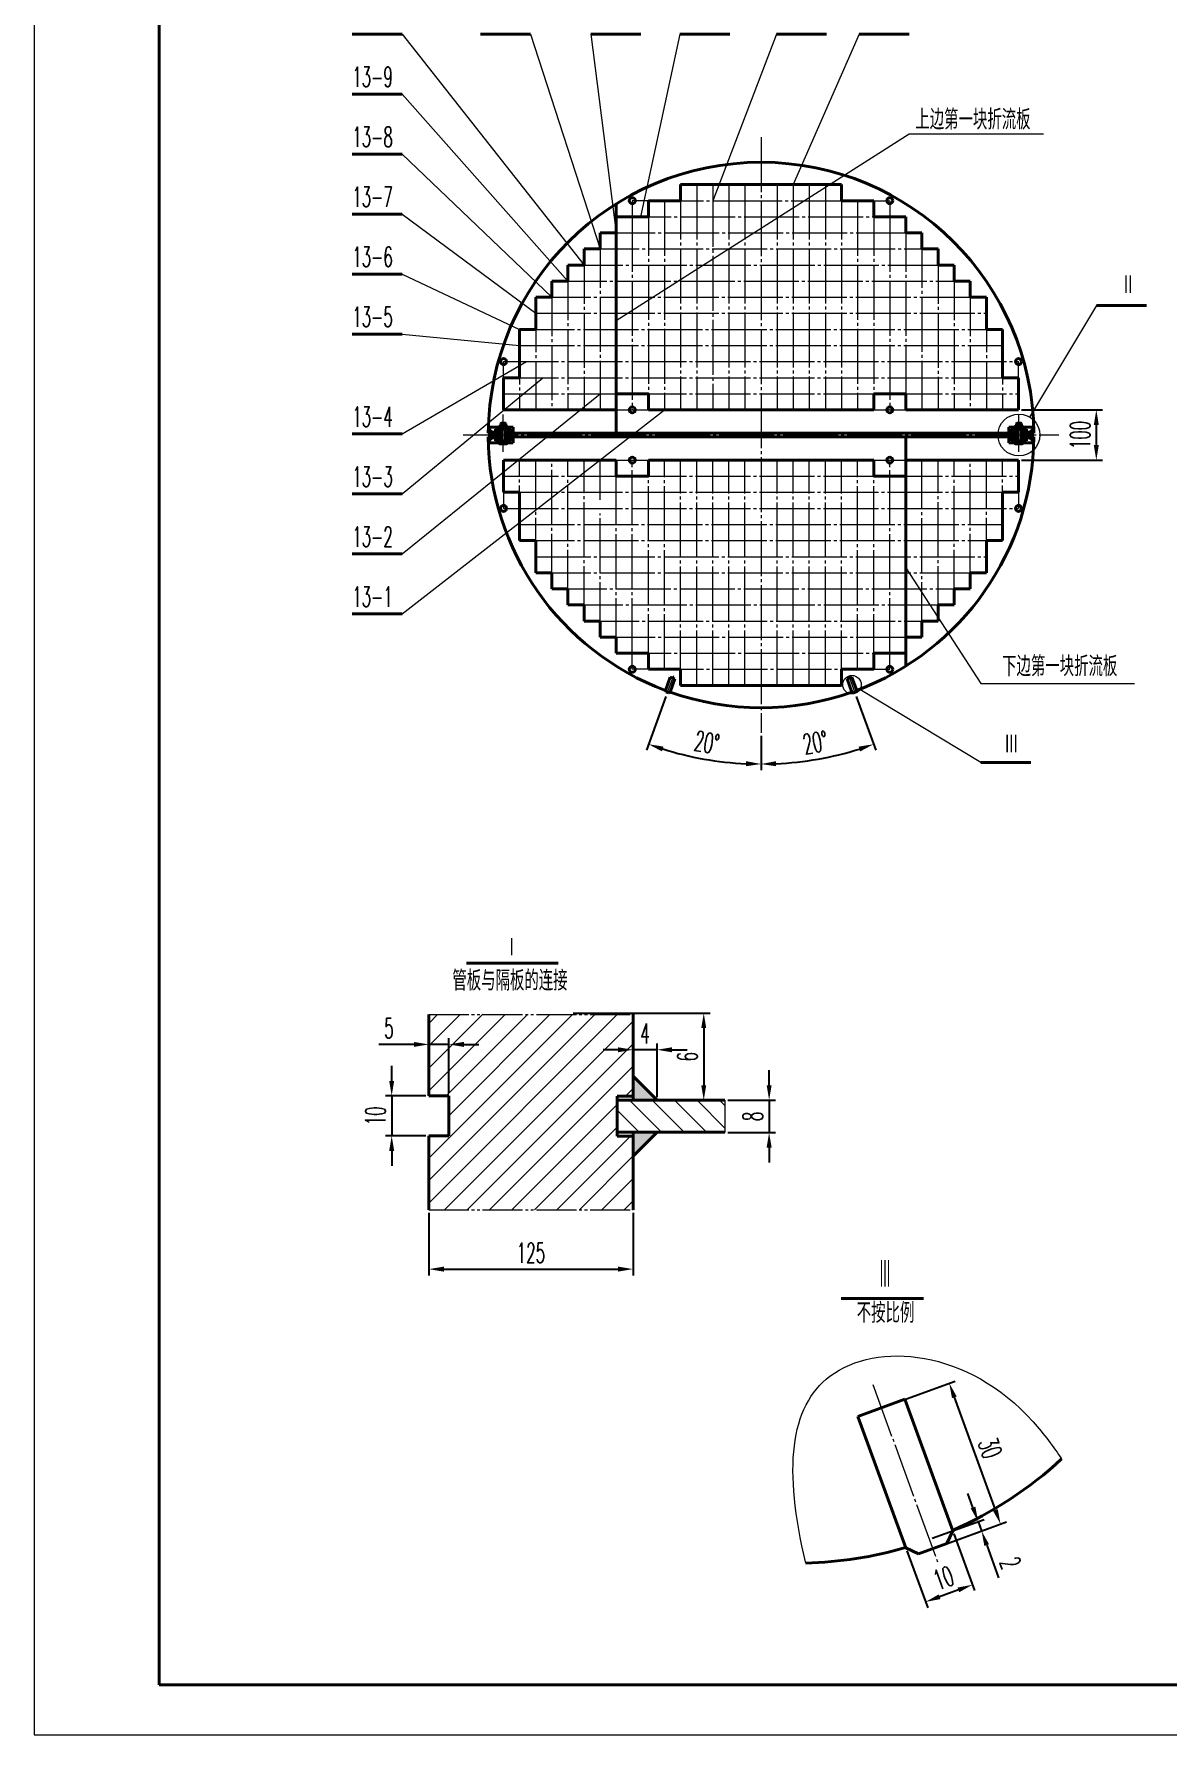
# Model space of a CAD drawing. Header units: millimetres. Extents: x 653 to 3278, y 1219 to 2187.
# Drawn here: x 1545.2 to 1772, y 1592.8 to 1933 of the extents above; entities that cross this region are included whole.
import ezdxf

# ---------------------------------------------------------------- set-up
doc = ezdxf.new("R2010")
doc.units = ezdxf.units.MM
doc.linetypes.add('JIS_08_11', pattern=[12.8, 11, -0.6, 0.6, -0.6])
doc.linetypes.add('JIS_09_08', pattern=[10.75, 8, -0.55, 0.55, -0.55, 0.55, -0.55])
for name, color, linetype, lineweight in [('图层1', 1, 'Continuous', 40), ('图层2', 4, 'JIS_08_11', 20), ('图层3', 2, 'Continuous', 20), ('图层5', 6, 'JIS_09_08', 20)]:
    doc.layers.add(name, color=color, linetype=linetype, lineweight=lineweight)
doc.styles.get("Standard").update_dxf_attribs({"font": 'romans.shx', "width": 0.55, "height": 4, "bigfont": 'gbcbig.shx'})
doc.styles.add('文字', font='romans.shx', dxfattribs={"height": 4, "bigfont": 'gbcbig.shx'})
doc.styles.add('样式 1', font='romans.shx', dxfattribs={"height": 4, "bigfont": 'gbcbig.shx'})
doc.styles.add('样式 2', font='romans.shx', dxfattribs={"width": 0.55, "height": 4, "bigfont": 'gbcbig.shx'})
doc.dimstyles.new('副本 ISO-25', dxfattribs={"dimtxt": 4, "dimasz": 3, "dimexe": 1.25, "dimexo": 0.625, "dimgap": 1.25, "dimtad": 1, "dimdec": 1, "dimtxsty": 'Standard', "dimcen": 2.5, "dimazin": 2, "dimtfac": 1, "dimtdec": 1, "dimtmove": 0, "dimatfit": 3, "dimfxl": 1, "dimarcsym": 0})

# ---------------------------------------------------------------- blocks, each defined once
blk = doc.blocks.new('*D377')
at = {"layer": 'Defpoints', "color": 0}
for p in [(1728.95, 1633.61), (1719.58, 1630.19), (1723.51, 1619.4)]:
    blk.add_point(p, dxfattribs=at)
at = {"layer": '图层3', "color": 0, "lineweight": -2}
for p, q in [((1729.17, 1633.03), (1733.32, 1621.65)), ((1719.79, 1629.61), (1723.94, 1618.23)), ((1730.07, 1621.8), (1726.33, 1620.43))]:
    blk.add_line(p, q, dxfattribs=at)
at = {"layer": '图层3', "color": 0}
for points in [[(1726.16, 1620.9), (1726.5, 1619.96), (1723.51, 1619.4)], [(1729.9, 1622.27), (1730.24, 1621.33), (1732.89, 1622.82)]]:
    blk.add_solid(points, dxfattribs=at)
at = {"layer": '图层3', "color": 0, "insert": (1727.09, 1624.17), "char_height": 4, "attachment_point": 5, "rotation": 20.0375}
blk.add_mtext('10', dxfattribs=at)
blk = doc.blocks.new('*D365')
at = {"layer": 'Defpoints', "color": 0}
for p in [(1734.72, 1633.58), (1724.26, 1631.9), (1724.94, 1630.02)]:
    blk.add_point(p, dxfattribs=at)
at = {"layer": '图层3', "color": 0, "lineweight": -2}
for p, q in [((1733, 1638.28), (1731.98, 1641.1)), ((1724.84, 1632.12), (1735.21, 1635.89)), ((1725.53, 1630.24), (1735.89, 1634.01)), ((1734.03, 1635.46), (1734.72, 1633.58)), ((1735.74, 1630.76), (1738.12, 1624.22))]:
    blk.add_line(p, q, dxfattribs=at)
at = {"layer": '图层3', "color": 0}
for points in [[(1733.47, 1638.45), (1732.54, 1638.11), (1734.03, 1635.46)], [(1736.21, 1630.93), (1735.27, 1630.59), (1734.72, 1633.58)]]:
    blk.add_solid(points, dxfattribs=at)
at = {"layer": '图层3', "color": 0, "insert": (1740.5, 1627.19), "char_height": 4, "attachment_point": 5, "rotation": 290}
blk.add_mtext('2', dxfattribs=at)
blk = doc.blocks.new('*D378')
at = {"layer": 'Defpoints', "color": 0}
for p in [(1728.25, 1663.15), (1714.68, 1658.21), (1724.94, 1630.02)]:
    blk.add_point(p, dxfattribs=at)
at = {"layer": '图层3', "color": 0, "lineweight": -2}
for p, q in [((1715.27, 1658.43), (1729.42, 1663.58)), ((1737.48, 1637.78), (1729.27, 1660.33)), ((1725.53, 1630.24), (1739.68, 1635.39))]:
    blk.add_line(p, q, dxfattribs=at)
at = {"layer": '图层3', "color": 0}
for points in [[(1729.74, 1660.5), (1728.8, 1660.16), (1728.25, 1663.15)], [(1737.95, 1637.95), (1737.01, 1637.61), (1738.51, 1634.96)]]:
    blk.add_solid(points, dxfattribs=at)
at = {"layer": '图层3', "color": 0, "insert": (1736.43, 1650.17), "char_height": 4, "attachment_point": 5, "rotation": 290}
blk.add_mtext('30', dxfattribs=at)
blk = doc.blocks.new('*D379')
at = {"layer": 'Defpoints', "color": 0}
for p in [(1742.11, 1857.83), (1742.11, 1847.77), (1757.66, 1847.77)]:
    blk.add_point(p, dxfattribs=at)
at = {"layer": '图层3', "color": 0, "lineweight": -2}
for p, q in [((1742.73, 1857.83), (1758.91, 1857.83)), ((1757.66, 1854.83), (1757.66, 1850.77)), ((1742.73, 1847.77), (1758.91, 1847.77))]:
    blk.add_line(p, q, dxfattribs=at)
at = {"layer": '图层3', "color": 0}
for points in [[(1757.16, 1854.83), (1758.16, 1854.83), (1757.66, 1857.83)], [(1757.16, 1850.77), (1758.16, 1850.77), (1757.66, 1847.77)]]:
    blk.add_solid(points, dxfattribs=at)
at = {"layer": '图层3', "color": 0, "insert": (1754.41, 1852.8), "char_height": 4, "attachment_point": 5, "rotation": 90}
blk.add_mtext('100', dxfattribs=at)
blk = doc.blocks.new('*D380')
at = {"layer": 'Defpoints', "color": 0}
for p in [(1690.61, 1912.35), (1708.14, 1804.64), (1709.44, 1801.06), (1690.61, 1793.25), (1698.26, 1787.42)]:
    blk.add_point(p, dxfattribs=at)
at = {"layer": '图层3', "color": 0, "lineweight": -2}
for p, q in [((1709.66, 1800.48), (1713.55, 1789.77)), ((1690.61, 1792.62), (1690.61, 1785.73))]:
    blk.add_line(p, q, dxfattribs=at)
blk.add_arc((1690.61, 1852.8), 65.82, 272.6116, 287.3884, dxfattribs=at)
at = {"layer": '图层3', "color": 0}
for points in [[(1710.12, 1790.46), (1710.44, 1789.51), (1713.13, 1790.95)], [(1693.62, 1786.55), (1693.6, 1787.55), (1690.61, 1786.98)]]:
    blk.add_solid(points, dxfattribs=at)
at = {"layer": '图层3', "color": 0, "insert": (1701.46, 1791.29), "char_height": 4, "attachment_point": 5, "rotation": 10}
blk.add_mtext('20°', dxfattribs=at)
blk = doc.blocks.new('*D381')
at = {"layer": 'Defpoints', "color": 0}
for p in [(1690.61, 1912.35), (1673.09, 1804.64), (1671.78, 1801.06), (1690.61, 1793.25), (1675.44, 1788.76)]:
    blk.add_point(p, dxfattribs=at)
at = {"layer": '图层3', "color": 0, "lineweight": -2}
for p, q in [((1671.57, 1800.48), (1667.68, 1789.78)), ((1690.61, 1792.62), (1690.61, 1785.74))]:
    blk.add_line(p, q, dxfattribs=at)
blk.add_arc((1690.61, 1852.8), 65.81, 252.612, 267.388, dxfattribs=at)
at = {"layer": '图层3', "color": 0}
for points in [[(1670.79, 1789.52), (1671.11, 1790.47), (1668.1, 1790.95)], [(1687.63, 1787.55), (1687.6, 1786.55), (1690.61, 1786.99)]]:
    blk.add_solid(points, dxfattribs=at)
at = {"layer": '图层3', "color": 0, "insert": (1679.77, 1791.29), "char_height": 4, "attachment_point": 5, "rotation": 350}
blk.add_mtext('20°', dxfattribs=at)
blk = doc.blocks.new('*D382')
at = {"layer": 'Defpoints', "color": 0}
for p in [(1624.18, 1697.85), (1665.02, 1697.85), (1665.02, 1685.96)]:
    blk.add_point(p, dxfattribs=at)
at = {"layer": '图层3', "color": 0, "lineweight": -2}
for p, q in [((1624.18, 1697.22), (1624.18, 1684.71)), ((1665.02, 1697.22), (1665.02, 1684.71)), ((1627.18, 1685.96), (1662.02, 1685.96))]:
    blk.add_line(p, q, dxfattribs=at)
at = {"layer": '图层3', "color": 0}
for points in [[(1627.18, 1686.46), (1627.18, 1685.46), (1624.18, 1685.96)], [(1662.02, 1686.46), (1662.02, 1685.46), (1665.02, 1685.96)]]:
    blk.add_solid(points, dxfattribs=at)
at = {"layer": '图层3', "color": 0, "insert": (1644.6, 1689.21), "char_height": 4, "attachment_point": 5}
blk.add_mtext('125', dxfattribs=at)
blk = doc.blocks.new('*D383')
at = {"layer": 'Defpoints', "color": 0}
for p in [(1628.18, 1730.9), (1624.18, 1720.61), (1628.18, 1720.61)]:
    blk.add_point(p, dxfattribs=at)
at = {"layer": '图层3', "color": 0, "lineweight": -2}
for p, q in [((1624.18, 1721.23), (1624.18, 1732.15)), ((1628.18, 1721.23), (1628.18, 1732.15)), ((1621.18, 1730.9), (1614.21, 1730.9)), ((1628.18, 1730.9), (1624.18, 1730.9)), ((1631.18, 1730.9), (1634.18, 1730.9))]:
    blk.add_line(p, q, dxfattribs=at)
at = {"layer": '图层3', "color": 0}
for points in [[(1621.18, 1731.4), (1621.18, 1730.4), (1624.18, 1730.9)], [(1631.18, 1731.4), (1631.18, 1730.4), (1628.18, 1730.9)]]:
    blk.add_solid(points, dxfattribs=at)
at = {"layer": '图层3', "color": 0, "insert": (1616.2, 1734.15), "char_height": 4, "attachment_point": 5}
blk.add_mtext('5', dxfattribs=at)
blk = doc.blocks.new('*D384')
at = {"layer": 'Defpoints', "color": 0}
for p in [(1624.18, 1720.61), (1616.75, 1712.61), (1624.18, 1712.61)]:
    blk.add_point(p, dxfattribs=at)
at = {"layer": '图层3', "color": 0, "lineweight": -2}
for p, q in [((1616.75, 1723.61), (1616.75, 1726.61)), ((1623.55, 1720.61), (1615.5, 1720.61)), ((1616.75, 1720.61), (1616.75, 1712.61)), ((1623.55, 1712.61), (1615.5, 1712.61)), ((1616.75, 1709.61), (1616.75, 1706.61))]:
    blk.add_line(p, q, dxfattribs=at)
at = {"layer": '图层3', "color": 0}
for points in [[(1616.25, 1723.61), (1617.25, 1723.61), (1616.75, 1720.61)], [(1616.25, 1709.61), (1617.25, 1709.61), (1616.75, 1712.61)]]:
    blk.add_solid(points, dxfattribs=at)
at = {"layer": '图层3', "color": 0, "insert": (1613.5, 1716.61), "char_height": 4, "attachment_point": 5, "rotation": 90}
blk.add_mtext('10', dxfattribs=at)
blk = doc.blocks.new('*D385')
at = {"layer": 'Defpoints', "color": 0}
for p in [(1683.37, 1719.75), (1683.37, 1713.27), (1692.23, 1713.27)]:
    blk.add_point(p, dxfattribs=at)
at = {"layer": '图层3', "color": 0, "lineweight": -2}
for p, q in [((1692.23, 1722.75), (1692.23, 1725.75)), ((1684, 1719.75), (1693.48, 1719.75)), ((1692.23, 1719.75), (1692.23, 1713.27)), ((1684, 1713.27), (1693.48, 1713.27)), ((1692.23, 1710.27), (1692.23, 1707.27))]:
    blk.add_line(p, q, dxfattribs=at)
at = {"layer": '图层3', "color": 0}
for points in [[(1691.73, 1722.75), (1692.73, 1722.75), (1692.23, 1719.75)], [(1691.73, 1710.27), (1692.73, 1710.27), (1692.23, 1713.27)]]:
    blk.add_solid(points, dxfattribs=at)
at = {"layer": '图层3', "color": 0, "insert": (1688.98, 1716.51), "char_height": 4, "attachment_point": 5, "rotation": 90}
blk.add_mtext('8', dxfattribs=at)
blk = doc.blocks.new('*D386')
at = {"layer": 'Defpoints', "color": 0}
for p in [(1665.02, 1729.83), (1665.02, 1720.55), (1669.82, 1719.75)]:
    blk.add_point(p, dxfattribs=at)
at = {"layer": '图层3', "color": 0, "lineweight": -2}
for p, q in [((1662.02, 1729.83), (1659.02, 1729.83)), ((1665.02, 1721.18), (1665.02, 1731.08)), ((1669.82, 1729.83), (1665.02, 1729.83)), ((1669.82, 1720.38), (1669.82, 1731.08)), ((1672.82, 1729.83), (1675.82, 1729.83))]:
    blk.add_line(p, q, dxfattribs=at)
at = {"layer": '图层3', "color": 0}
for points in [[(1662.02, 1730.33), (1662.02, 1729.33), (1665.02, 1729.83)], [(1672.82, 1730.33), (1672.82, 1729.33), (1669.82, 1729.83)]]:
    blk.add_solid(points, dxfattribs=at)
at = {"layer": '图层3', "color": 0, "insert": (1667.42, 1733.08), "char_height": 4, "attachment_point": 5}
blk.add_mtext('4', dxfattribs=at)
blk = doc.blocks.new('*D387')
at = {"layer": 'Defpoints', "color": 0}
for p in [(1652.42, 1737.16), (1669.82, 1719.75), (1679.16, 1719.75)]:
    blk.add_point(p, dxfattribs=at)
at = {"layer": '图层3', "color": 0, "lineweight": -2}
for p, q in [((1653.04, 1737.16), (1680.41, 1737.16)), ((1679.16, 1734.16), (1679.16, 1722.75)), ((1670.45, 1719.75), (1680.41, 1719.75))]:
    blk.add_line(p, q, dxfattribs=at)
at = {"layer": '图层3', "color": 0}
for points in [[(1678.66, 1734.16), (1679.66, 1734.16), (1679.16, 1737.16)], [(1678.66, 1722.75), (1679.66, 1722.75), (1679.16, 1719.75)]]:
    blk.add_solid(points, dxfattribs=at)
at = {"layer": '图层3', "color": 0, "insert": (1675.91, 1728.45), "char_height": 4, "attachment_point": 5, "rotation": 90}
blk.add_mtext('6', dxfattribs=at)

msp = doc.modelspace()

# ---------------------------------------------------------------- hatches: boundary and pattern name
at = {"layer": '图层3'}
h = msp.add_hatch(dxfattribs=at)
h.set_pattern_fill('ANSI31', color=256, style=0)
h.set_pattern_definition([(45, (2833.2, 443.121), (-2.245064, 2.245064), [])])
h.paths.add_polyline_path([(1661.821, 1720.552), (1665.021, 1720.552), (1665.021, 1736.865), (1624.18, 1736.865), (1624.18, 1720.608), (1628.18, 1720.608), (1628.18, 1712.608), (1624.18, 1712.608), (1624.18, 1697.848), (1665.021, 1697.848), (1665.021, 1712.552), (1661.821, 1712.552)])
h = msp.add_hatch(color=256, dxfattribs=at)
h.paths.add_polyline_path([(1669.821, 1719.752), (1665.021, 1724.552), (1665.021, 1719.752)])
h.paths.add_polyline_path([(1665.021, 1708.552), (1669.821, 1713.352), (1665.021, 1713.352)])
h = msp.add_hatch(dxfattribs=at)
h.set_pattern_fill('ANSI31', color=256, angle=90, style=0)
h.set_pattern_definition([(135, (2833.2, 443.121), (-2.245064, -2.245064), [])])
h.paths.add_polyline_path([(1661.821, 1719.752), (1661.821, 1713.352), (1683.373, 1713.352), (1683.373, 1719.752)])

# ---------------------------------------------------------------- linework, layer by layer
at = {"layer": '图层1'}
for p, q in [((1570.225, 2176.779), (1570.225, 1602.779)), ((1608.862, 1932.998), (1618.862, 1932.998)), ((1634.491, 1932.998), (1644.491, 1932.998)), ((1656.572, 1932.998), (1666.572, 1932.998)), ((1674.38, 1932.998), (1684.38, 1932.998)), ((1693.7, 1932.998), (1703.7, 1932.998)), ((1710.242, 1932.998), (1720.242, 1932.998)), ((1608.862, 1920.998), (1618.862, 1920.998)), ((1608.862, 1908.998), (1618.862, 1908.998)), ((1674.522, 1899.665), (1674.522, 1902.883)), ((1674.522, 1902.883), (1690.614, 1902.883)), ((1706.705, 1902.883), (1690.614, 1902.883)), ((1706.705, 1899.665), (1706.705, 1902.883)), ((1661.649, 1899.024), (1661.649, 1857.827)), ((1668.086, 1896.447), (1668.086, 1899.665)), ((1668.086, 1899.665), (1674.522, 1899.665)), ((1713.142, 1899.665), (1706.705, 1899.665)), ((1713.142, 1896.447), (1713.142, 1899.665)), ((1608.862, 1896.998), (1618.862, 1896.998)), ((1661.649, 1896.447), (1668.086, 1896.447)), ((1661.649, 1893.229), (1661.649, 1896.447)), ((1719.578, 1896.447), (1713.142, 1896.447)), ((1719.578, 1893.229), (1719.578, 1896.447)), ((1658.431, 1890.01), (1658.431, 1893.229)), ((1658.431, 1893.229), (1661.649, 1893.229)), ((1722.797, 1893.229), (1719.578, 1893.229)), ((1722.797, 1890.01), (1722.797, 1893.229)), ((1655.213, 1886.792), (1655.213, 1890.01)), ((1655.213, 1890.01), (1658.431, 1890.01)), ((1726.015, 1890.01), (1722.797, 1890.01)), ((1726.015, 1886.792), (1726.015, 1890.01)), ((1608.862, 1884.998), (1618.862, 1884.998)), ((1651.994, 1883.574), (1651.994, 1886.792)), ((1651.994, 1886.792), (1655.213, 1886.792)), ((1729.233, 1886.792), (1726.015, 1886.792)), ((1729.233, 1883.574), (1729.233, 1886.792)), ((1648.776, 1880.355), (1648.776, 1883.574)), ((1648.776, 1883.574), (1651.994, 1883.574)), ((1732.451, 1883.574), (1729.233, 1883.574)), ((1732.451, 1880.355), (1732.451, 1883.574)), ((1645.558, 1873.919), (1645.558, 1880.355)), ((1645.558, 1880.355), (1648.776, 1880.355)), ((1735.67, 1880.355), (1732.451, 1880.355)), ((1735.67, 1873.919), (1735.67, 1880.355)), ((1757.703, 1878.697), (1767.703, 1878.697)), ((1608.862, 1872.998), (1618.862, 1872.998)), ((1642.339, 1864.264), (1642.339, 1873.919)), ((1642.339, 1873.919), (1645.558, 1873.919)), ((1738.888, 1873.919), (1735.67, 1873.919)), ((1738.888, 1864.264), (1738.888, 1873.919)), ((1639.121, 1857.827), (1639.121, 1864.264)), ((1639.121, 1864.264), (1642.339, 1864.264)), ((1661.649, 1853.199), (1661.649, 1861.046)), ((1661.649, 1861.046), (1668.086, 1861.046)), ((1668.086, 1861.046), (1668.086, 1857.827)), ((1713.142, 1857.827), (1713.142, 1861.046)), ((1713.142, 1861.046), (1719.578, 1861.046)), ((1719.578, 1861.046), (1719.578, 1857.827)), ((1742.106, 1864.264), (1738.888, 1864.264)), ((1742.106, 1857.827), (1742.106, 1864.264)), ((1639.121, 1857.827), (1661.649, 1857.827)), ((1668.086, 1857.827), (1713.142, 1857.827)), ((1719.578, 1857.827), (1742.106, 1857.827)), ((1636.077, 1854.399), (1636.077, 1854.399)), ((1638.237, 1854.399), (1636.087, 1854.399)), ((1638.237, 1853.999), (1638.237, 1854.399)), ((1638.437, 1854.599), (1638.437, 1854.599)), ((1638.437, 1854.599), (1639.66, 1854.599)), ((1638.549, 1855.099), (1638.649, 1855.199)), ((1638.549, 1855.099), (1639.549, 1855.099)), ((1638.549, 1855.099), (1638.549, 1854.599)), ((1638.637, 1853.999), (1638.637, 1854.399)), ((1638.649, 1855.199), (1639.449, 1855.199)), ((1639.549, 1855.099), (1639.449, 1855.199)), ((1639.46, 1853.999), (1639.46, 1854.399)), ((1639.46, 1853.999), (1639.46, 1854.399)), ((1639.549, 1855.099), (1639.549, 1854.599)), ((1639.66, 1854.599), (1639.66, 1854.599)), ((1641.064, 1854.399), (1639.86, 1854.399)), ((1639.86, 1853.999), (1639.86, 1854.399)), ((1641.064, 1854.399), (1641.064, 1853.199)), ((1740.164, 1854.399), (1740.164, 1853.199)), ((1740.164, 1854.399), (1741.367, 1854.399)), ((1741.367, 1853.999), (1741.367, 1854.399)), ((1741.567, 1854.599), (1741.567, 1854.599)), ((1742.79, 1854.599), (1741.567, 1854.599)), ((1741.679, 1855.099), (1741.779, 1855.199)), ((1742.679, 1855.099), (1741.679, 1855.099)), ((1741.679, 1855.099), (1741.679, 1854.599)), ((1741.767, 1853.999), (1741.767, 1854.399)), ((1741.767, 1853.999), (1741.767, 1854.399)), ((1742.579, 1855.199), (1741.779, 1855.199)), ((1742.679, 1855.099), (1742.579, 1855.199)), ((1742.59, 1853.999), (1742.59, 1854.399)), ((1742.679, 1855.099), (1742.679, 1854.599)), ((1742.79, 1854.599), (1742.79, 1854.599)), ((1742.99, 1854.399), (1745.177, 1854.399)), ((1742.99, 1853.999), (1742.99, 1854.399)), ((1745.15, 1854.399), (1745.15, 1854.399)), ((1608.862, 1853.033), (1618.862, 1853.033)), ((1638.399, 1853.199), (1636.065, 1853.199)), ((1638.399, 1852.399), (1636.065, 1852.399)), ((1636.077, 1851.199), (1636.077, 1851.199)), ((1636.179, 1854.199), (1636.079, 1854.199)), ((1636.179, 1851.399), (1636.079, 1851.399)), ((1638.237, 1851.199), (1636.087, 1851.199)), ((1636.369, 1853.831), (1636.28, 1853.785)), ((1636.369, 1851.767), (1636.28, 1851.813)), ((1636.551, 1853.199), (1636.551, 1852.399)), ((1636.551, 1852.399), (1638.399, 1852.399)), ((1638.399, 1853.399), (1637.079, 1853.399)), ((1637.079, 1853.299), (1638.399, 1853.299)), ((1637.079, 1852.299), (1638.399, 1852.299)), ((1638.399, 1852.199), (1637.079, 1852.199)), ((1637.534, 1853.999), (1640.564, 1853.999)), ((1637.534, 1853.999), (1637.534, 1853.399)), ((1637.534, 1851.599), (1637.534, 1852.199)), ((1637.534, 1851.599), (1640.564, 1851.599)), ((1638.237, 1851.599), (1638.237, 1851.199)), ((1638.399, 1853.999), (1638.399, 1852.799)), ((1638.399, 1851.599), (1638.399, 1852.799)), ((1638.437, 1850.999), (1638.437, 1850.999)), ((1638.437, 1850.999), (1639.66, 1850.999)), ((1638.549, 1851.599), (1638.549, 1853.999)), ((1638.637, 1851.599), (1638.637, 1851.199)), ((1639.46, 1851.599), (1639.46, 1851.199)), ((1639.46, 1851.599), (1639.46, 1851.199)), ((1639.549, 1851.599), (1639.549, 1853.999)), ((1639.66, 1850.999), (1639.66, 1850.999)), ((1639.699, 1853.999), (1639.699, 1852.799)), ((1641.064, 1853.399), (1639.699, 1853.399)), ((1639.699, 1853.299), (1641.064, 1853.299)), ((1738.977, 1853.199), (1639.699, 1853.199)), ((1639.699, 1851.599), (1639.699, 1852.799)), ((1639.699, 1852.399), (1642.251, 1852.399)), ((1639.699, 1852.299), (1641.064, 1852.299)), ((1641.064, 1852.199), (1639.699, 1852.199)), ((1639.86, 1851.599), (1639.86, 1851.199)), ((1641.064, 1851.199), (1639.86, 1851.199)), ((1640.564, 1853.999), (1640.564, 1853.399)), ((1640.564, 1851.599), (1640.564, 1852.199)), ((1641.064, 1851.199), (1641.064, 1852.399)), ((1741.529, 1852.399), (1642.251, 1852.399)), ((1719.578, 1852.399), (1719.578, 1806.574)), ((1738.977, 1853.199), (1741.529, 1853.199)), ((1740.164, 1853.399), (1741.529, 1853.399)), ((1741.529, 1853.299), (1740.164, 1853.299)), ((1740.164, 1851.199), (1740.164, 1852.399)), ((1741.529, 1852.299), (1740.164, 1852.299)), ((1740.164, 1852.199), (1741.529, 1852.199)), ((1740.164, 1851.199), (1741.367, 1851.199)), ((1743.694, 1853.999), (1740.664, 1853.999)), ((1740.664, 1853.999), (1740.664, 1853.399)), ((1740.664, 1851.599), (1740.664, 1852.199)), ((1743.694, 1851.599), (1740.664, 1851.599)), ((1741.367, 1851.599), (1741.367, 1851.199)), ((1741.529, 1853.999), (1741.529, 1852.799)), ((1741.529, 1851.599), (1741.529, 1852.799)), ((1741.567, 1850.999), (1741.567, 1850.999)), ((1742.79, 1850.999), (1741.567, 1850.999)), ((1741.679, 1851.599), (1741.679, 1853.999)), ((1741.767, 1851.599), (1741.767, 1851.199)), ((1741.767, 1851.599), (1741.767, 1851.199)), ((1742.59, 1851.599), (1742.59, 1851.199)), ((1742.679, 1851.599), (1742.679, 1853.999)), ((1742.79, 1850.999), (1742.79, 1850.999)), ((1742.829, 1853.999), (1742.829, 1852.799)), ((1742.829, 1853.399), (1744.148, 1853.399)), ((1744.148, 1853.299), (1742.829, 1853.299)), ((1742.829, 1853.199), (1745.162, 1853.199)), ((1742.829, 1851.599), (1742.829, 1852.799)), ((1744.677, 1852.399), (1742.829, 1852.399)), ((1742.829, 1852.399), (1745.162, 1852.399)), ((1744.148, 1852.299), (1742.829, 1852.299)), ((1742.829, 1852.199), (1744.148, 1852.199)), ((1742.99, 1851.599), (1742.99, 1851.199)), ((1742.99, 1851.199), (1745.177, 1851.199)), ((1743.694, 1853.999), (1743.694, 1853.399)), ((1743.694, 1851.599), (1743.694, 1852.199)), ((1744.677, 1853.199), (1744.677, 1852.399)), ((1744.858, 1853.831), (1744.947, 1853.785)), ((1744.858, 1851.767), (1744.947, 1851.813)), ((1745.048, 1854.199), (1745.148, 1854.199)), ((1745.048, 1851.399), (1745.148, 1851.399)), ((1745.15, 1851.199), (1745.15, 1851.199)), ((1639.121, 1847.77), (1639.121, 1841.334)), ((1639.121, 1847.77), (1661.649, 1847.77)), ((1661.649, 1847.77), (1661.649, 1844.552)), ((1668.086, 1844.552), (1668.086, 1847.77)), ((1668.086, 1847.77), (1713.142, 1847.77)), ((1713.142, 1847.77), (1713.142, 1844.552)), ((1719.578, 1844.552), (1719.578, 1847.77)), ((1719.578, 1847.77), (1742.106, 1847.77)), ((1742.106, 1847.77), (1742.106, 1841.334)), ((1661.649, 1844.552), (1668.086, 1844.552)), ((1713.142, 1844.552), (1719.578, 1844.552)), ((1608.862, 1841.033), (1618.862, 1841.033)), ((1639.121, 1841.334), (1642.339, 1841.334)), ((1642.339, 1841.334), (1642.339, 1831.679)), ((1742.106, 1841.334), (1738.888, 1841.334)), ((1738.888, 1841.334), (1738.888, 1831.679)), ((1642.339, 1831.679), (1645.558, 1831.679)), ((1645.558, 1831.679), (1645.558, 1825.242)), ((1738.888, 1831.679), (1735.67, 1831.679)), ((1735.67, 1831.679), (1735.67, 1825.242)), ((1608.862, 1829.033), (1618.862, 1829.033)), ((1645.558, 1825.242), (1648.776, 1825.242)), ((1648.776, 1825.242), (1648.776, 1822.024)), ((1735.67, 1825.242), (1732.451, 1825.242)), ((1732.451, 1825.242), (1732.451, 1822.024)), ((1648.776, 1822.024), (1651.994, 1822.024)), ((1651.994, 1822.024), (1651.994, 1818.806)), ((1732.451, 1822.024), (1729.233, 1822.024)), ((1729.233, 1822.024), (1729.233, 1818.806)), ((1608.862, 1817.033), (1618.862, 1817.033)), ((1651.994, 1818.806), (1655.213, 1818.806)), ((1655.213, 1818.806), (1655.213, 1815.587)), ((1729.233, 1818.806), (1726.015, 1818.806)), ((1726.015, 1818.806), (1726.015, 1815.587)), ((1655.213, 1815.587), (1658.431, 1815.587)), ((1658.431, 1815.587), (1658.431, 1812.369)), ((1726.015, 1815.587), (1722.797, 1815.587)), ((1722.797, 1815.587), (1722.797, 1812.369)), ((1658.431, 1812.369), (1661.649, 1812.369)), ((1661.649, 1812.369), (1661.649, 1809.151)), ((1722.797, 1812.369), (1719.578, 1812.369)), ((1661.649, 1809.151), (1668.086, 1809.151)), ((1668.086, 1809.151), (1668.086, 1805.933)), ((1719.578, 1809.151), (1713.142, 1809.151)), ((1713.142, 1809.151), (1713.142, 1805.933)), ((1668.086, 1805.933), (1674.522, 1805.933)), ((1672.444, 1804.341), (1671.487, 1801.71)), ((1673.384, 1803.999), (1672.426, 1801.368)), ((1673.384, 1803.999), (1672.444, 1804.341)), ((1674.522, 1805.933), (1674.522, 1802.714)), ((1713.142, 1805.933), (1706.705, 1805.933)), ((1706.705, 1805.933), (1706.705, 1802.714)), ((1707.843, 1803.999), (1708.783, 1804.341)), ((1707.843, 1803.999), (1708.801, 1801.368)), ((1708.783, 1804.341), (1709.741, 1801.71)), ((1671.606, 1801.453), (1671.487, 1801.71)), ((1672.17, 1801.248), (1671.606, 1801.453)), ((1672.172, 1801.247), (1672.424, 1801.368)), ((1674.522, 1802.714), (1690.614, 1802.714)), ((1706.705, 1802.714), (1690.614, 1802.714)), ((1709.055, 1801.247), (1708.803, 1801.368)), ((1709.057, 1801.248), (1709.621, 1801.453)), ((1709.621, 1801.453), (1709.741, 1801.71)), ((1734.599, 1787.302), (1744.599, 1787.302)), ((1631.68, 1747.137), (1650.016, 1747.137)), ((1624.18, 1736.865), (1624.18, 1720.608)), ((1665.021, 1736.865), (1665.021, 1719.752)), ((1669.821, 1719.752), (1665.021, 1724.552)), ((1624.18, 1720.608), (1628.18, 1720.608)), ((1628.18, 1720.608), (1628.18, 1712.608)), ((1661.821, 1720.552), (1661.821, 1712.552)), ((1661.821, 1720.552), (1665.021, 1720.552)), ((1661.821, 1719.752), (1683.373, 1719.752)), ((1624.18, 1712.608), (1624.18, 1697.848)), ((1624.18, 1712.608), (1628.18, 1712.608)), ((1661.821, 1713.352), (1683.373, 1713.352)), ((1661.821, 1712.552), (1665.021, 1712.552)), ((1665.021, 1713.352), (1665.021, 1697.848)), ((1669.821, 1713.352), (1665.021, 1708.552)), ((1723.076, 1680.079), (1706.638, 1680.079)), ((1709.98, 1656.504), (1719.377, 1659.924)), ((1719.377, 1659.924), (1728.954, 1633.613)), ((1709.98, 1656.504), (1719.557, 1630.192)), ((1727.759, 1631.049), (1728.954, 1633.613)), ((1722.097, 1628.989), (1719.576, 1630.192)), ((1722.12, 1628.997), (1727.759, 1631.049)), ((1570.225, 1602.779), (2376.225, 1602.779))]:
    msp.add_line(p, q, dxfattribs=at)
for centre in [(1664.867, 1899.665), (1716.36, 1899.665), (1639.121, 1867.482), (1742.106, 1867.482), (1664.867, 1857.827), (1716.36, 1857.827), (1664.867, 1847.77), (1716.36, 1847.77), (1639.121, 1838.115), (1742.106, 1838.115), (1664.867, 1805.933), (1716.36, 1805.933)]:
    msp.add_circle(centre, 0.603, dxfattribs=at)
for centre, radius, start, end in [((1690.614, 1852.799), 54.55, 0.42014, 179.57986), ((1638.437, 1854.399), 0.2, 90, 180), ((1638.437, 1854.399), 0.2, 0, 90), ((1638.837, 1854.399), 0.2, 90, 180), ((1639.26, 1854.399), 0.2, 360, 90), ((1639.66, 1854.399), 0.2, 90, 180), ((1639.66, 1854.399), 0.2, 0, 90), ((1741.567, 1854.399), 0.2, 90, 180), ((1741.567, 1854.399), 0.2, 0, 90), ((1741.967, 1854.399), 0.2, 90, 180), ((1742.39, 1854.399), 0.2, 0, 90), ((1742.79, 1854.399), 0.2, 90, 180), ((1742.79, 1854.399), 0.2, 0, 90), ((1690.614, 1852.799), 54.55, 180.42014, 249.47483), ((1637.079, 1854.199), 1, 180, 270), ((1637.079, 1851.399), 1, 90, 180), ((1637.079, 1854.199), 0.9, 180, 270), ((1637.079, 1851.399), 0.9, 90, 180), ((1637.079, 1854.199), 0.8, 207.39225, 270), ((1637.079, 1851.399), 0.8, 90, 152.60775), ((1638.437, 1851.199), 0.2, 180, 270), ((1638.437, 1851.199), 0.2, 270, 360), ((1638.837, 1851.199), 0.2, 180, 270), ((1639.26, 1851.199), 0.2, 270, 360), ((1639.66, 1851.199), 0.2, 180, 270), ((1639.66, 1851.199), 0.2, 270, 360), ((1690.614, 1852.799), 54.55, 290.52517, 359.57986), ((1741.567, 1851.199), 0.2, 180, 270), ((1741.567, 1851.199), 0.2, 270, 0), ((1741.967, 1851.199), 0.2, 180, 270), ((1742.39, 1851.199), 0.2, 270, 0), ((1742.79, 1851.199), 0.2, 180, 270), ((1742.79, 1851.199), 0.2, 270, 360), ((1744.148, 1854.199), 1, 270, 0), ((1744.148, 1854.199), 0.9, 270, 0), ((1744.148, 1854.199), 0.8, 270, 332.60775), ((1744.148, 1851.399), 1, 0, 90), ((1744.148, 1851.399), 0.9, 0, 90), ((1744.148, 1851.399), 0.8, 27.39225, 90), ((1690.614, 1852.799), 54.55, 250.52517, 289.47483), ((1697.49, 1705.439), 78.312, 293.66064, 312.82048), ((1697.49, 1705.439), 78.312, 271.53089, 286.33936)]:
    msp.add_arc(centre, radius, start, end, dxfattribs=at)
at = {"layer": '图层2'}
for p, q in [((1690.614, 1912.349), (1690.614, 1793.249)), ((1674.522, 1902.883), (1706.705, 1902.883)), ((1674.522, 1902.883), (1674.522, 1857.827)), ((1677.741, 1902.883), (1677.741, 1857.827)), ((1680.959, 1902.883), (1680.959, 1901.415)), ((1684.177, 1902.883), (1684.177, 1857.827)), ((1687.395, 1902.883), (1687.395, 1857.827)), ((1693.832, 1902.883), (1693.832, 1857.827)), ((1697.05, 1902.883), (1697.05, 1857.827)), ((1700.269, 1902.883), (1700.269, 1857.827)), ((1703.487, 1902.883), (1703.487, 1857.827)), ((1706.705, 1902.883), (1706.705, 1857.827)), ((1706.705, 1902.883), (1706.705, 1857.827)), ((1668.086, 1899.665), (1664.867, 1899.665)), ((1664.867, 1899.665), (1664.867, 1896.447)), ((1668.086, 1899.665), (1683.817, 1899.665)), ((1668.086, 1899.665), (1668.086, 1857.827)), ((1671.304, 1899.665), (1671.304, 1857.827)), ((1680.959, 1901.415), (1680.959, 1857.827)), ((1683.817, 1899.665), (1713.142, 1899.665)), ((1709.923, 1899.665), (1709.923, 1857.827)), ((1713.142, 1899.665), (1713.142, 1857.827)), ((1713.142, 1899.665), (1716.36, 1899.665)), ((1716.36, 1899.665), (1716.36, 1896.447)), ((1661.649, 1896.447), (1719.578, 1896.447)), ((1664.867, 1896.447), (1664.867, 1857.827)), ((1716.36, 1896.447), (1716.36, 1857.827)), ((1719.578, 1896.447), (1719.578, 1857.827)), ((1658.431, 1893.229), (1722.797, 1893.229)), ((1658.431, 1893.229), (1658.431, 1857.827)), ((1722.797, 1893.229), (1722.797, 1857.827)), ((1655.213, 1890.01), (1726.015, 1890.01)), ((1655.213, 1890.01), (1655.213, 1857.827)), ((1726.015, 1890.01), (1726.015, 1857.827)), ((1651.994, 1886.792), (1729.233, 1886.792)), ((1651.994, 1886.792), (1651.994, 1857.827)), ((1729.233, 1886.792), (1729.233, 1857.827)), ((1648.776, 1883.574), (1732.451, 1883.574)), ((1648.776, 1883.574), (1648.776, 1857.827)), ((1732.451, 1883.574), (1732.451, 1857.827)), ((1645.558, 1880.355), (1735.67, 1880.355)), ((1645.558, 1880.355), (1645.558, 1857.827)), ((1735.67, 1880.355), (1735.67, 1857.827)), ((1645.558, 1877.137), (1735.67, 1877.137)), ((1642.339, 1873.919), (1738.888, 1873.919)), ((1642.339, 1873.919), (1642.339, 1857.827)), ((1738.888, 1873.919), (1738.888, 1857.827)), ((1642.339, 1870.701), (1738.888, 1870.701)), ((1639.121, 1867.482), (1742.106, 1867.482)), ((1639.121, 1864.264), (1639.121, 1867.482)), ((1742.106, 1864.264), (1742.106, 1867.482)), ((1639.121, 1864.264), (1742.106, 1864.264)), ((1639.121, 1864.264), (1639.121, 1857.827)), ((1639.121, 1861.046), (1742.106, 1861.046)), ((1742.106, 1864.264), (1742.106, 1857.827)), ((1661.649, 1857.827), (1668.086, 1857.827)), ((1713.142, 1857.827), (1719.578, 1857.827)), ((1639.049, 1849.421), (1639.049, 1856.912)), ((1742.179, 1849.421), (1742.179, 1856.912)), ((1631.062, 1852.799), (1750.165, 1852.799)), ((1738.08, 1852.799), (1745.179, 1852.799)), ((1639.121, 1841.334), (1639.121, 1847.77)), ((1642.339, 1831.679), (1642.339, 1847.77)), ((1645.558, 1825.242), (1645.558, 1847.77)), ((1648.776, 1822.024), (1648.776, 1847.77)), ((1651.994, 1818.806), (1651.994, 1847.77)), ((1655.213, 1815.587), (1655.213, 1847.77)), ((1658.431, 1839.857), (1658.431, 1847.77)), ((1661.649, 1809.151), (1661.649, 1847.77)), ((1661.649, 1847.77), (1668.086, 1847.77)), ((1664.867, 1809.151), (1664.867, 1847.77)), ((1668.086, 1805.933), (1668.086, 1847.77)), ((1671.304, 1805.933), (1671.304, 1847.77)), ((1674.522, 1802.714), (1674.522, 1847.77)), ((1677.741, 1802.714), (1677.741, 1847.77)), ((1680.959, 1802.714), (1680.959, 1847.77)), ((1684.177, 1802.714), (1684.177, 1847.77)), ((1687.395, 1802.714), (1687.395, 1847.77)), ((1693.832, 1802.714), (1693.832, 1847.77)), ((1697.05, 1802.714), (1697.05, 1847.77)), ((1700.269, 1802.714), (1700.269, 1847.77)), ((1703.487, 1802.714), (1703.487, 1847.77)), ((1706.705, 1802.714), (1706.705, 1847.77)), ((1706.705, 1802.714), (1706.705, 1847.77)), ((1709.923, 1805.933), (1709.923, 1847.77)), ((1713.142, 1805.933), (1713.142, 1847.77)), ((1713.142, 1847.77), (1719.578, 1847.77)), ((1716.36, 1809.151), (1716.36, 1847.77)), ((1719.578, 1809.151), (1719.578, 1847.77)), ((1722.797, 1812.369), (1722.797, 1847.77)), ((1726.015, 1815.587), (1726.015, 1847.77)), ((1729.233, 1818.806), (1729.233, 1847.77)), ((1732.451, 1822.024), (1732.451, 1847.77)), ((1735.67, 1825.242), (1735.67, 1847.77)), ((1738.888, 1831.679), (1738.888, 1847.77)), ((1742.106, 1841.334), (1742.106, 1847.77)), ((1639.121, 1844.552), (1742.106, 1844.552)), ((1639.121, 1841.334), (1742.106, 1841.334)), ((1639.121, 1841.334), (1639.121, 1838.115)), ((1742.106, 1841.334), (1742.106, 1838.115)), ((1639.121, 1838.115), (1742.106, 1838.115)), ((1642.339, 1834.897), (1738.888, 1834.897)), ((1658.431, 1812.369), (1658.431, 1837.116)), ((1642.339, 1831.679), (1738.888, 1831.679)), ((1645.558, 1828.461), (1735.67, 1828.461)), ((1645.558, 1825.242), (1735.67, 1825.242)), ((1648.776, 1822.024), (1732.451, 1822.024)), ((1651.994, 1818.806), (1729.233, 1818.806)), ((1655.213, 1815.587), (1726.015, 1815.587)), ((1658.431, 1812.369), (1722.797, 1812.369)), ((1661.649, 1809.151), (1719.578, 1809.151)), ((1664.867, 1805.933), (1664.867, 1809.151)), ((1716.36, 1805.933), (1716.36, 1809.151)), ((1668.086, 1805.933), (1664.867, 1805.933)), ((1668.086, 1805.933), (1713.142, 1805.933)), ((1673.085, 1804.64), (1671.784, 1801.063)), ((1708.142, 1804.64), (1709.444, 1801.063)), ((1713.142, 1805.933), (1716.36, 1805.933)), ((1674.522, 1802.714), (1706.705, 1802.714)), ((1712.969, 1662.912), (1725.985, 1627.151))]:
    msp.add_line(p, q, dxfattribs=at)
at = {"layer": '图层3'}
for p, q in [((1545.225, 2186.779), (1545.225, 1592.779)), ((1618.862, 1932.998), (1655.213, 1886.792)), ((1644.491, 1932.998), (1658.431, 1890.01)), ((1656.572, 1932.998), (1661.649, 1893.229)), ((1674.38, 1932.998), (1666.477, 1896.447)), ((1693.7, 1932.998), (1680.959, 1899.665)), ((1710.242, 1932.998), (1697.05, 1902.883)), ((1618.862, 1920.998), (1651.994, 1883.574)), ((1661.649, 1875.708), (1720.242, 1913.066)), ((1720.242, 1913.066), (1747.119, 1913.066)), ((1618.862, 1908.998), (1648.776, 1880.355)), ((1618.862, 1896.998), (1645.558, 1877.137)), ((1618.862, 1884.998), (1642.339, 1873.919)), ((1757.703, 1878.697), (1744.331, 1856.39)), ((1618.862, 1872.998), (1642.339, 1870.701)), ((1618.862, 1853.033), (1643.734, 1867.482)), ((1618.862, 1841.033), (1646.952, 1864.264)), ((1618.862, 1829.033), (1658.431, 1861.046)), ((1618.862, 1817.033), (1671.304, 1857.827)), ((1638.699, 1851.599), (1638.699, 1855.099)), ((1639.399, 1851.599), (1639.399, 1855.099)), ((1741.829, 1851.599), (1741.829, 1855.099)), ((1742.529, 1851.599), (1742.529, 1855.099)), ((1719.578, 1826.236), (1734.599, 1803.068)), ((1734.599, 1787.302), (1710.378, 1801.897)), ((1734.599, 1803.068), (1765.268, 1803.068)), ((1545.225, 1592.779), (2386.225, 1592.779))]:
    msp.add_line(p, q, dxfattribs=at)
for centre, radius in [((1742.179, 1852.799), 4.187), ((1708.793, 1802.852), 1.85)]:
    msp.add_circle(centre, radius, dxfattribs=at)
msp.add_open_spline([(1699.582, 1627.155), (1695.066, 1645.937), (1697.806, 1672.904), (1734.993, 1669.749), (1749.186, 1650.261), (1750.719, 1647.998)], degree=3, knots=[11.6805396, 11.6805396, 11.6805396, 11.6805396, 55.310321, 105.5745966, 113.8708835, 113.8708835, 113.8708835, 113.8708835], dxfattribs=at)
at = {"layer": '图层5'}
for p, q in [((1624.18, 1736.865), (1665.021, 1736.865)), ((1683.373, 1719.752), (1683.373, 1713.271)), ((1624.18, 1697.848), (1665.021, 1697.848))]:
    msp.add_line(p, q, dxfattribs=at)

# ---------------------------------------------------------------- texts
at = {"layer": '图层3', "char_height": 4}
for s, insert, width, attachment_point, style in [('13-9', (1608.862, 1926.423), 10, 1, '样式 2'), ('上边第一块折流板', (1732.99, 1915.895), 48.45, 5, '样式 1'), ('13-8', (1608.862, 1914.423), 10, 1, '样式 2'), ('13-7', (1608.862, 1902.423), 10, 1, '样式 2'), ('13-6', (1608.862, 1890.423), 10, 1, '样式 2'), ('Ⅱ', (1762.578, 1884.825), 13.369, 1, '样式 1'), ('13-5', (1608.862, 1878.423), 10, 1, '样式 2'), ('13-4', (1608.862, 1858.458), 10, 1, '样式 2'), ('13-3', (1608.862, 1846.458), 10, 1, '样式 2'), ('13-2', (1608.862, 1834.458), 10, 1, '样式 2'), ('13-1', (1608.862, 1822.458), 10, 1, '样式 2'), ('下边第一块折流板', (1750.347, 1806.537), 48.45, 5, '样式 1'), ('Ⅲ', (1739.243, 1792.964), 13.24388, 1, '样式 1'), ('Ⅰ', (1639.312, 1752.314), 13.24388, 1, '样式 1'), ('管板与隔板的连接', (1640.406, 1743.669), 56.4325, 5, '样式 1'), ('不按比例', (1709.75, 1679.21), 15.65979, 1, '文字')]:
    msp.add_mtext(s, dxfattribs=dict(at, insert=insert, width=width, attachment_point=attachment_point, style=style))
at = {"layer": '图层3', "insert": (1714.221, 1687.905), "char_height": 6, "width": 20.84719, "attachment_point": 1}
msp.add_mtext('Ⅲ', dxfattribs=at)

# ---------------------------------------------------------------- dimensions: what is measured, and where the dimension line sits
at = {"layer": '图层3'}
for base, line1, line2, picture, middle in [((1675.4361, 1788.7597), ((1690.6137, 1912.3488), (1690.6137, 1793.2488)), ((1673.0851, 1804.6396), (1671.7835, 1801.0635)), '*D381', (1679.7688, 1791.2948)), ((1698.255, 1787.422), ((1690.614, 1912.349), (1690.614, 1793.249)), ((1708.142, 1804.64), (1709.444, 1801.063)), '*D380', (1701.46, 1791.286))]:
    dim = msp.add_angular_dim_2l(base=base, line1=line1, line2=line2, dimstyle='副本 ISO-25', dxfattribs=at)
    dim.commit()
    dim.dimension.update_dxf_attribs({"geometry": picture, "text_midpoint": middle})
for base, p1, p2, text, picture, middle in [((1757.664, 1847.77), (1742.106, 1857.827), (1742.106, 1847.77), '100', '*D379', (1754.414, 1852.799)), ((1679.163, 1719.752), (1652.417, 1737.156), (1669.821, 1719.752), '6', '*D387', (1675.913, 1728.454)), ((1616.749, 1712.608), (1624.18, 1720.608), (1624.18, 1712.608), '10', '*D384', (1613.499, 1716.608)), ((1692.233, 1713.271), (1683.373, 1719.752), (1683.373, 1713.271), '8', '*D385', (1688.983, 1716.511))]:
    dim = msp.add_linear_dim(base=base, p1=p1, p2=p2, angle=90, text=text, dimstyle='副本 ISO-25', dxfattribs=at)
    dim.commit()
    dim.dimension.update_dxf_attribs({"geometry": picture, "text_midpoint": middle})
dim = msp.add_linear_dim(base=(1628.18, 1730.9), p1=(1624.18, 1720.608), p2=(1628.18, 1720.608), text='5', dimstyle='副本 ISO-25', dxfattribs=at)
dim.commit()
dim.dimension.update_dxf_attribs({"geometry": '*D383', "text_midpoint": (1616.196, 1730.9), "dimtype": 160})
for base, p1, p2, text, picture, middle in [((1665.021, 1729.826), (1669.821, 1719.752), (1665.021, 1720.552), '4', '*D386', (1667.421, 1733.076)), ((1665.021, 1685.956), (1624.18, 1697.848), (1665.021, 1697.848), '125', '*D382', (1644.6, 1689.206))]:
    dim = msp.add_linear_dim(base=base, p1=p1, p2=p2, text=text, dimstyle='副本 ISO-25', dxfattribs=at)
    dim.commit()
    dim.dimension.update_dxf_attribs({"geometry": picture, "text_midpoint": middle})
dim = msp.add_linear_dim(base=(1728.247, 1663.152), p1=(1724.94, 1630.023), p2=(1714.679, 1658.214), angle=110, text='30', dimstyle='副本 ISO-25', dxfattribs=at)
dim.commit()
dim.dimension.update_dxf_attribs({"geometry": '*D378', "text_midpoint": (1733.377, 1649.057), "dimtype": 161})
for p1, p2, distance, text, picture, middle in [((1724.255, 1631.902), (1724.94, 1630.023), 10.403, '2', '*D365', (1740.5, 1627.191)), ((1728.954, 1633.613), (1719.576, 1630.192), 11.484, '10', '*D377', (1727.086, 1624.167))]:
    dim = msp.add_aligned_dim(p1=p1, p2=p2, distance=distance, text=text, dimstyle='副本 ISO-25', dxfattribs=at)
    dim.commit()
    dim.dimension.update_dxf_attribs({"geometry": picture, "text_midpoint": middle})

doc.saveas('drawing.dxf')
